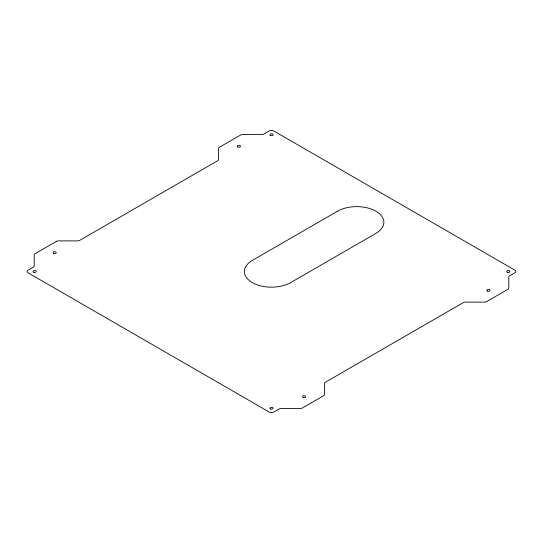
<?xml version="1.0" encoding="UTF-8"?>
<svg xmlns="http://www.w3.org/2000/svg" width="543" height="543" viewBox="0 0 543 543"><rect width="100%" height="100%" fill="white"/><g stroke="black" fill="none" stroke-linecap="round" stroke-linejoin="round"><path stroke-width="0.81" d="M56.289 241.438L35.159 253.635A3.258 1.88 0 0 0 34.209 254.966L34.209 265.866A3.258 1.88 0 0 1 33.252 267.197L28.1 270.17A3.258 1.88 0 0 0 28.1 272.83L269.199 412.022A3.258 1.88 0 0 0 273.801 412.022L278.953 409.049A3.258 1.88 0 0 1 281.254 408.499L300.136 408.499A3.258 1.88 0 0 0 302.437 407.949L323.567 395.752A3.258 1.88 0 0 0 324.517 394.422L324.517 383.521A3.258 1.88 0 0 1 325.474 382.197L463.227 302.661A3.258 1.88 0 0 1 465.534 302.112L484.41 302.112A3.258 1.88 0 0 0 486.711 301.562L507.841 289.365A3.258 1.88 0 0 0 508.791 288.034L508.791 277.134A3.258 1.88 0 0 1 509.748 275.803L514.9 272.83A3.258 1.88 0 0 0 514.9 270.17L273.801 130.978A3.258 1.88 0 0 0 269.199 130.978L264.047 133.951A3.258 1.88 0 0 1 261.746 134.501L242.864 134.501A3.258 1.88 0 0 0 240.563 135.051L219.433 147.248A3.258 1.88 0 0 0 218.483 148.578L218.483 159.479A3.258 1.88 0 0 1 217.526 160.803L79.773 240.339A3.258 1.88 0 0 1 77.466 240.888L58.59 240.888A3.258 1.88 0 0 0 56.289 241.438M337.536 211.213L252.305 260.416A27.143 15.672 0 0 0 252.305 282.584A27.143 15.672 0 0 0 290.695 282.584L375.926 233.375A27.143 15.672 0 0 0 375.926 211.213A27.143 15.672 0 0 0 337.536 211.213M33.727 272.281A1.629 0.943 0 0 0 36.266 271.568A1.629 0.943 0 0 0 33.931 270.652A1.629 0.943 0 0 0 33.727 272.281M270.685 409.062A1.629 0.943 0 0 0 273.129 408.248A1.629 0.943 0 0 0 270.685 407.433A1.629 0.943 0 0 0 270.685 409.062M507.549 272.314A1.629 0.943 0 0 0 509.992 271.5A1.629 0.943 0 0 0 507.549 270.685A1.629 0.943 0 0 0 507.549 272.314M270.584 135.526A1.629 0.943 0 0 0 273.122 134.82A1.629 0.943 0 0 0 270.787 133.904A1.629 0.943 0 0 0 270.584 135.526M487.499 291.116A1.629 0.943 0 0 0 490.03 290.41A1.629 0.943 0 0 0 487.695 289.494A1.629 0.943 0 0 0 487.499 291.116M303.32 397.544A1.629 0.943 0 0 0 305.763 396.729A1.629 0.943 0 0 0 303.32 395.915A1.629 0.943 0 0 0 303.32 397.544M53.676 253.438A1.629 0.943 0 0 0 56.214 252.726A1.629 0.943 0 0 0 53.879 251.816A1.629 0.943 0 0 0 53.676 253.438M237.956 147.051A1.629 0.943 0 0 0 240.495 146.338A1.629 0.943 0 0 0 238.153 145.422A1.629 0.943 0 0 0 237.956 147.051"/></g></svg>
